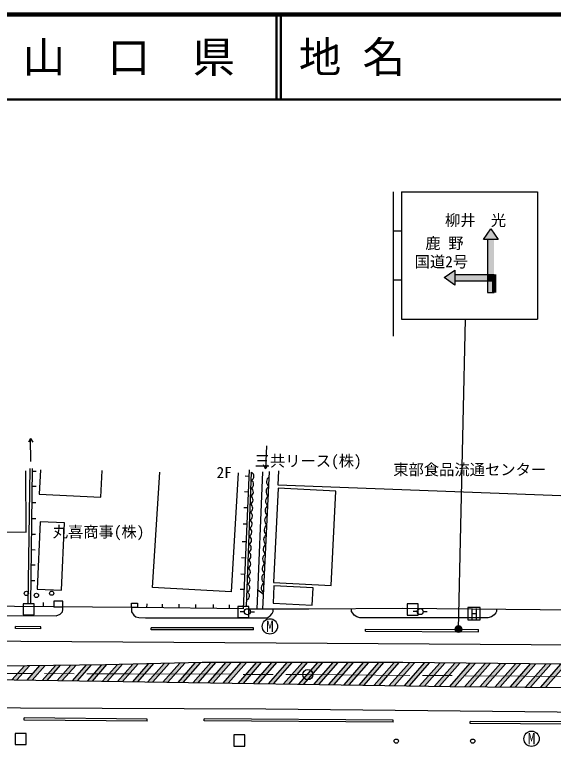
# Model space of a CAD drawing. Units: millimetres at full size, sheet at 1:1000; details may follow other scales. Extents: x 40000 to 680000, y 20000 to 380000.
# Drawn here: x 336932 to 400345, y 293856 to 380000 of the extents above; entities that cross this region are included whole.
import ezdxf
from ezdxf.enums import TextEntityAlignment as Align

# ---------------------------------------------------------------- set-up
doc = ezdxf.new("R2010")
doc.units = ezdxf.units.MM
doc.header["$LTSCALE"] = 1000
doc.linetypes.add('CHAIN', pattern=[18.5, 12, -1.5, 3.5, -1.5])
for name, color, linetype, lineweight in [('M-BGD', 7, 'Continuous', 25), ('M-BGD-EXST', 7, 'Continuous', 25), ('M-BMK', 2, 'CHAIN', 13), ('M-BMK-SRVR', 3, 'Continuous', 25), ('M-STR-STRC', 7, 'Continuous', 25), ('M-TTL', 2, 'Continuous', 13), ('M-TTL-LINE', 7, 'Continuous', 50)]:
    doc.layers.add(name, color=color, linetype=linetype, lineweight=lineweight)
doc.layers.add('M-BMK-HTXT', color=7, linetype='Continuous')
doc.layers.add('M-TTL-TXT', color=7, linetype='Continuous')
doc.styles.add('ＭＳ ゴシック', font='')
doc.styles.get('ＭＳ ゴシック').set_extended_font_data('MS Gothic')

msp = doc.modelspace()

# ---------------------------------------------------------------- hatches: boundary and pattern name
at = {"layer": 'M-STR-STRC'}
for points in [[(392985, 354789), (393860, 353539), (393360, 353539), (392610, 353539), (392110, 353539)], [(392610, 353539), (393360, 353539), (393360, 349414), (392610, 349414)], [(388735, 349914), (388735, 349414), (388735, 348664), (388735, 348164), (387485, 349039)], [(388735, 349414), (392610, 349414), (392610, 348664), (388735, 348664)], [(393360, 349414), (393360, 348664), (392610, 348664), (392610, 349414)], [(392610, 348664), (393360, 348664), (393360, 347289), (392610, 347289)], [(389512, 307884, 0.41421), (388960, 308006, 0.41421), (388837, 307454, 1)], [(338686, 303345), (338079, 303336), (336617, 301679), (336882, 301674), (337209, 301669)], [(340510, 303371), (339902, 303362), (338394, 301652), (338986, 301643)], [(342333, 303398), (341725, 303389), (340170, 301626), (340763, 301617)], [(344156, 303424), (343548, 303415), (341947, 301600), (342539, 301591)], [(345979, 303450), (345371, 303442), (343724, 301573), (344316, 301565)], [(347803, 303478), (347631, 303474), (347194, 303468), (345501, 301547), (346093, 301538)], [(349637, 303516), (349025, 303503), (347277, 301521), (347870, 301512)], [(351470, 303554), (350859, 303541), (349054, 301495), (349646, 301486)], [(353304, 303592), (352692, 303580), (350831, 301468), (351423, 301460)], [(355137, 303631), (354526, 303618), (352608, 301442), (353200, 301434)], [(356971, 303669), (356360, 303656), (354384, 301416), (354977, 301407)], [(358804, 303707), (358193, 303694), (356161, 301390), (356753, 301381)], [(360608, 303711), (360008, 303711), (357938, 301364), (358530, 301355)], [(362408, 303711), (361808, 303711), (359715, 301337), (360307, 301329)], [(364208, 303712), (363608, 303712), (361491, 301311), (362084, 301302)], [(366008, 303712), (365408, 303712), (363268, 301285), (363860, 301276)], [(367808, 303712), (367208, 303712), (365045, 301259), (365637, 301250)], [(369608, 303712), (369008, 303712), (366822, 301233), (367414, 301224)], [(371408, 303712), (370808, 303712), (368598, 301206), (369191, 301198)], [(373208, 303712), (372608, 303712), (370375, 301180), (370967, 301171)], [(375008, 303712), (374408, 303712), (372152, 301154), (372744, 301145)], [(376808, 303712), (376208, 303712), (373929, 301128), (374521, 301119)], [(378608, 303712), (378008, 303712), (375705, 301101), (376298, 301093)], [(380408, 303713), (379808, 303712), (377482, 301075), (378074, 301067)], [(382208, 303713), (381608, 303713), (379259, 301049), (379851, 301040)], [(383995, 303699), (383401, 303705), (381036, 301023), (381628, 301014)], [(385779, 303681), (385185, 303687), (382813, 300997), (383405, 300988)], [(387563, 303662), (386968, 303668), (384589, 300970), (385182, 300962)], [(389347, 303644), (388752, 303650), (386366, 300944), (386958, 300935)], [(391131, 303626), (390536, 303632), (388143, 300918), (388182, 300917), (388738, 300912)], [(392914, 303608), (392320, 303614), (389928, 300901), (390523, 300896)], [(394698, 303590), (394104, 303596), (391713, 300885), (392309, 300879)], [(396482, 303571), (395887, 303577), (393499, 300869), (394094, 300863)], [(398266, 303553), (397671, 303559), (395284, 300852), (395879, 300847)], [(400050, 303535), (399455, 303541), (397070, 300836), (397665, 300830)], [(401833, 303517), (401239, 303523), (398855, 300819), (399450, 300814)]]:
    msp.add_hatch(color=256, dxfattribs=at).paths.add_polyline_path(points)

# ---------------------------------------------------------------- linework, layer by layer
at = {"layer": 'M-BGD'}
for p, q in [((338817, 330100), (338569, 329660)), ((338733, 326561), (338471, 310653)), ((338832, 310653), (339038, 326563)), ((366442, 326541), (366718, 326965)), ((339483, 326198), (339033, 326204)), ((364060, 325699), (364510, 325679)), ((364241, 310310), (364823, 326120)), ((366094, 326158), (365428, 310024)), ((366138, 310024), (366943, 326221)), ((339460, 324438), (339010, 324444)), ((363981, 323848), (364431, 323829)), ((339436, 322533), (338986, 322539)), ((363902, 321988), (364351, 321969)), ((339411, 320647), (338961, 320653)), ((363820, 320073), (364269, 320054)), ((339388, 318808), (338938, 318814)), ((363731, 317987), (364180, 317968)), ((339364, 316969), (338914, 316974)), ((363649, 316079), (364099, 316060)), ((339341, 315189), (338891, 315195)), ((363567, 314164), (364017, 314145)), ((339317, 313357), (338867, 313362)), ((363490, 312363), (363940, 312343)), ((366223, 311729), (365522, 312298)), ((340283, 310778), (340279, 310278)), ((352477, 310626), (352472, 310176)), ((354311, 310607), (354307, 310157)), ((356256, 310588), (356251, 310138)), ((358235, 310568), (358230, 310118)), ((360302, 310547), (360297, 310097)), ((362196, 310528), (362191, 310078)), ((363975, 309707), (363498, 309707)), ((364675, 309707), (365153, 309707)), ((384319, 309722), (383841, 309722)), ((385019, 309722), (385496, 309722)), ((337038, 307714), (337041, 307964)), ((340022, 307679), (337038, 307714)), ((340025, 307929), (337041, 307964)), ((340022, 307679), (340025, 307929)), ((353001, 307563), (353001, 307813)), ((365033, 307813), (353001, 307813)), ((365033, 307563), (353001, 307563)), ((365033, 307563), (365033, 307813)), ((378241, 307401), (378242, 307651)), ((378242, 307651), (391535, 307597)), ((391534, 307347), (391535, 307597)), ((378241, 307401), (391534, 307347)), ((338067, 296958), (338069, 297208)), ((352544, 297069), (338069, 297208)), ((352541, 296819), (338067, 296958)), ((352541, 296819), (352544, 297069)), ((359238, 296844), (359239, 297094)), ((381499, 296703), (359238, 296844)), ((381500, 296953), (359239, 297094)), ((381499, 296703), (381500, 296953)), ((390570, 296551), (390571, 296801)), ((420527, 296377), (390570, 296551)), ((420529, 296627), (390571, 296801))]:
    msp.add_line(p, q, dxfattribs=at)
for points in [[(338844, 327405), (338817, 330100), (339074, 329665)], [(366583, 329232), (366442, 326541), (366213, 326991)], [(318319, 326654), (318294, 317064), (319547, 317087), (319563, 311585), (326829, 311642), (326937, 319207), (338301, 319087), (338257, 326276)], [(339960, 326402), (339829, 323544), (347079, 323212), (347222, 326343)], [(364541, 326406), (363842, 310062), (351391, 310186)], [(363229, 326063), (362413, 312056), (353171, 312555), (354011, 326125)], [(367988, 326284), (367901, 324638), (404380, 323265), (404487, 326001)], [(350679, 310186), (327707, 310389), (319306, 310390)], [(334579, 310329), (334663, 309931), (334932, 309581), (335249, 309352), (335619, 309244), (341834, 309212), (342282, 309407), (342561, 309694), (342595, 309956), (342598, 310258)], [(350679, 310186), (350679, 309684), (350962, 309311), (351215, 309121), (351570, 309018), (352329, 308968), (366644, 308995), (367023, 309206), (367262, 309500), (367346, 309739), (367346, 310024)], [(441681, 309291), (429624, 309365), (419852, 309731), (413371, 309770), (398773, 309922), (382597, 310093), (371578, 310024), (364513, 310024)], [(393660, 309976), (393649, 309717), (393556, 309561), (393373, 309339), (393044, 309109), (392650, 308994), (381735, 308989), (377571, 308997), (377226, 309087), (376902, 309292), (376733, 309534), (376598, 309739), (376596, 310056)]]:
    msp.add_lwpolyline(points, dxfattribs=at)
for points in [[(367402, 313137), (374172, 312799), (374725, 323909), (367955, 324246)], [(339586, 312367), (342454, 312236), (342818, 320177), (339949, 320308)], [(367349, 310701), (371963, 310471), (372065, 312522), (367451, 312751)], [(337945, 309353), (339245, 309353), (339245, 310653), (337945, 310653)], [(342604, 310948), (341537, 310957), (341530, 310267), (342598, 310258)], [(351391, 310186), (350679, 310186), (350679, 310710), (351391, 310710)], [(363213, 309010), (364513, 309010), (364513, 310310), (363213, 310310)], [(383128, 309319), (384428, 309319), (384428, 310619), (383128, 310619)], [(337000, 294062), (338300, 294062), (338300, 295362), (337000, 295362)], [(362716, 293896), (364016, 293896), (364016, 295196), (362716, 295196)]]:
    msp.add_lwpolyline(points, close=True, dxfattribs=at)
for centre, radius in [((338311, 311859), 250), ((339498, 311624), 250), ((341292, 311889), 250), ((364325, 309707), 350), ((384669, 309722), 350), ((381852, 294469), 250), ((390854, 294470), 250)]:
    msp.add_circle(centre, radius, dxfattribs=at)
for centre, radius, start, end in [((364578, 325659), 522, 293.7668, 62.01461), ((364543, 324720), 522, 293.7668, 62.01461), ((367259, 325001), 682, 120.64214, 233.6643), ((364509, 323781), 522, 293.7668, 62.01461), ((367203, 323866), 682, 120.64214, 233.6643), ((364474, 322843), 522, 293.7668, 62.01461), ((367146, 322730), 682, 120.64214, 233.6643), ((364440, 321904), 522, 293.7668, 62.01461), ((367090, 321595), 682, 120.64214, 233.6643), ((364405, 320965), 522, 293.7668, 62.01461), ((364371, 320026), 522, 293.7668, 62.01461), ((367033, 320459), 682, 120.64214, 233.6643), ((366977, 319323), 682, 120.64214, 233.6643), ((364336, 319087), 522, 293.7668, 62.01461), ((366921, 318188), 682, 120.64214, 233.6643), ((364301, 318148), 522, 293.7668, 62.01461), ((364267, 317209), 522, 293.7668, 62.01461), ((366864, 317052), 682, 120.64214, 233.6643), ((364232, 316270), 522, 293.7668, 62.01461), ((366808, 315917), 682, 120.64214, 233.6643), ((364198, 315331), 522, 293.7668, 62.01461), ((366751, 314781), 682, 120.64214, 233.6643), ((364163, 314392), 522, 293.7668, 62.01461), ((364129, 313453), 522, 293.7668, 62.01461), ((366695, 313646), 682, 120.64214, 233.6643), ((364094, 312514), 522, 293.7668, 62.01461), ((366638, 312510), 682, 120.64214, 233.6643), ((364059, 311575), 522, 293.7668, 62.01461)]:
    msp.add_arc(centre, radius, start, end, dxfattribs=at)
at = {"layer": 'M-BGD-EXST'}
for p, q in [((390262, 310223), (390262, 308753)), ((391732, 310223), (390262, 310223)), ((391732, 308753), (391732, 310223)), ((390262, 308753), (391732, 308753))]:
    msp.add_line(p, q, dxfattribs=at)
for centre in [(366981, 307983), (397775, 294756)]:
    msp.add_circle(centre, 900, dxfattribs=at)
at = {"layer": 'M-BMK'}
msp.add_lwpolyline([(71417, 302766), (123105, 302836), (171489, 302672), (254208, 302593), (271441, 302630), (350346, 302391), (371445, 302298), (396823, 302125), (425848, 301923), (486909, 300815)], dxfattribs=at)
at = {"layer": 'M-BMK-SRVR'}
msp.add_circle((371445, 302298), 600, dxfattribs=at)
at = {"layer": 'M-STR-STRC'}
for p, q in [((381485, 359154), (381485, 342154)), ((382485, 359154), (398485, 359154)), ((382485, 359154), (382485, 344154)), ((398485, 359154), (398485, 344154)), ((381485, 354529), (382485, 354529)), ((392110, 353539), (392985, 354789)), ((392985, 354789), (393860, 353539)), ((393860, 353539), (392110, 353539)), ((392610, 353539), (392610, 347289)), ((387485, 349039), (388735, 349914)), ((388735, 349914), (388735, 348164)), ((388735, 348164), (387485, 349039)), ((388735, 349414), (393360, 349414)), ((381485, 348779), (382485, 348779)), ((388735, 348664), (393360, 348664)), ((392610, 347289), (393360, 347289)), ((382485, 344154), (398485, 344154)), ((389175, 307669), (389985, 344154)), ((336617, 301679), (338079, 303336)), ((337209, 301669), (338686, 303345)), ((338394, 301652), (339902, 303362)), ((338986, 301643), (340510, 303371)), ((340170, 301626), (341725, 303389)), ((340763, 301617), (342333, 303398)), ((341947, 301600), (343548, 303415)), ((342539, 301591), (344156, 303424)), ((343724, 301573), (345371, 303442)), ((344316, 301565), (345979, 303450)), ((345501, 301547), (347194, 303468)), ((346093, 301538), (347803, 303478)), ((347277, 301521), (349025, 303503)), ((347870, 301512), (349637, 303516)), ((349054, 301495), (350859, 303541)), ((349646, 301486), (351470, 303554)), ((350831, 301468), (352692, 303580)), ((351423, 301460), (353304, 303592)), ((352608, 301442), (354526, 303618)), ((353200, 301434), (355137, 303631)), ((354384, 301416), (356360, 303656)), ((354977, 301407), (356971, 303669)), ((356161, 301390), (358193, 303694)), ((356753, 301381), (358804, 303707)), ((357938, 301364), (360008, 303711)), ((358530, 301355), (360608, 303711)), ((359715, 301337), (361808, 303711)), ((360307, 301329), (362408, 303711)), ((361491, 301311), (363608, 303712)), ((362084, 301302), (364208, 303712)), ((363268, 301285), (365408, 303712)), ((363860, 301276), (366008, 303712)), ((365045, 301259), (367208, 303712)), ((365637, 301250), (367808, 303712)), ((366822, 301233), (369008, 303712)), ((367414, 301224), (369608, 303712)), ((368598, 301206), (370808, 303712)), ((369191, 301198), (371408, 303712)), ((370375, 301180), (372608, 303712)), ((370967, 301171), (373208, 303712)), ((372152, 301154), (374408, 303712)), ((372744, 301145), (375008, 303712)), ((373929, 301128), (376208, 303712)), ((374521, 301119), (376808, 303712)), ((375705, 301101), (378008, 303712)), ((376298, 301093), (378608, 303712)), ((377482, 301075), (379808, 303712)), ((378074, 301067), (380408, 303713)), ((379259, 301049), (381608, 303713)), ((379851, 301040), (382208, 303713)), ((381036, 301023), (383401, 303705)), ((381628, 301014), (383995, 303699)), ((382813, 300997), (385185, 303687)), ((383405, 300988), (385779, 303681)), ((384589, 300970), (386968, 303668)), ((385182, 300962), (387563, 303662)), ((386366, 300944), (388752, 303650)), ((386958, 300935), (389347, 303644)), ((388143, 300918), (390536, 303632)), ((388738, 300912), (391131, 303626)), ((389928, 300901), (392320, 303614)), ((390523, 300896), (392914, 303608)), ((391713, 300885), (394104, 303596)), ((392309, 300879), (394698, 303590)), ((393499, 300869), (395887, 303577)), ((394094, 300863), (396482, 303571)), ((395284, 300852), (397671, 303559)), ((395879, 300847), (398266, 303553)), ((397070, 300836), (399455, 303541)), ((397665, 300830), (400050, 303535)), ((398855, 300819), (401239, 303523)), ((399450, 300814), (401833, 303517))]:
    msp.add_line(p, q, dxfattribs=at)
for points in [[(71350, 306552), (141550, 306561), (205031, 306469), (244141, 306450), (325633, 306329), (403736, 305810), (460124, 305387)], [(467487, 302694), (447382, 303040), (412468, 303408), (382638, 303713), (359010, 303711), (347631, 303474), (332242, 303252), (319254, 303052), (301608, 303075), (274875, 303191), (254986, 303366), (221133, 303314), (168043, 303397), (124879, 303417), (71405, 303448)], [(71428, 302138), (95075, 302215), (143797, 302274), (183919, 302221), (239489, 302176), (280000, 301974), (321771, 301921), (336882, 301674), (388182, 300917), (467401, 300190)], [(71489, 298686), (124074, 298774), (169217, 298740), (238329, 298604), (299061, 298533), (366492, 298260), (465566, 297252), (478812, 296798), (502637, 296083), (514675, 295843)]]:
    msp.add_lwpolyline(points, dxfattribs=at)
msp.add_circle((389175, 307669), 400, dxfattribs=at)
at = {"layer": 'M-TTL', "lineweight": 140}
for p, q in [((680000, 380000), (40000, 380000)), ((393360, 347289), (393360, 349414))]:
    msp.add_line(p, q, dxfattribs=at)
at = {"layer": 'M-TTL-LINE'}
for p, q in [((367750, 380000), (367750, 370000)), ((368250, 380000), (368250, 370000)), ((40000, 370000), (680000, 370000))]:
    msp.add_line(p, q, dxfattribs=at)

# ---------------------------------------------------------------- texts
at = {"layer": 'M-BGD-EXST', "style": 'ＭＳ ゴシック'}
for s, p in [('H', (391027, 309437)), ('M', (366981, 307983)), ('M', (397775, 294756))]:
    msp.add_text(s, height=1320, dxfattribs=at).set_placement(p, align=Align.MIDDLE_CENTER)
at = {"layer": 'M-BMK-HTXT', "style": 'ＭＳ ゴシック'}
for s, p in [('三共リース(株)', (365180, 326407)), ('2F', (360703, 325039)), ('東部食品流通センター', (381495, 325386)), ('丸喜商事(株)', (341407, 318065))]:
    msp.add_text(s, height=1320, dxfattribs=at).set_placement(p, align=Align.BOTTOM_LEFT)
at = {"layer": 'M-STR-STRC', "style": 'ＭＳ ゴシック'}
for s, p in [('柳井  光', (391185, 355789)), ('鹿 野', (387521, 353091)), ('国道2号', (387160, 350914))]:
    msp.add_text(s, height=1320, dxfattribs=at).set_placement(p, align=Align.MIDDLE_CENTER)
at = {"layer": 'M-TTL-TXT', "style": 'ＭＳ ゴシック'}
msp.add_text('地 名', height=3666, dxfattribs=at).set_placement((370380, 375000), align=Align.MIDDLE_LEFT)
msp.add_text('山\u3000口\u3000県', height=3666, dxfattribs=at).set_placement((350375, 375000), align=Align.MIDDLE_CENTER)

doc.saveas('drawing.dxf')
